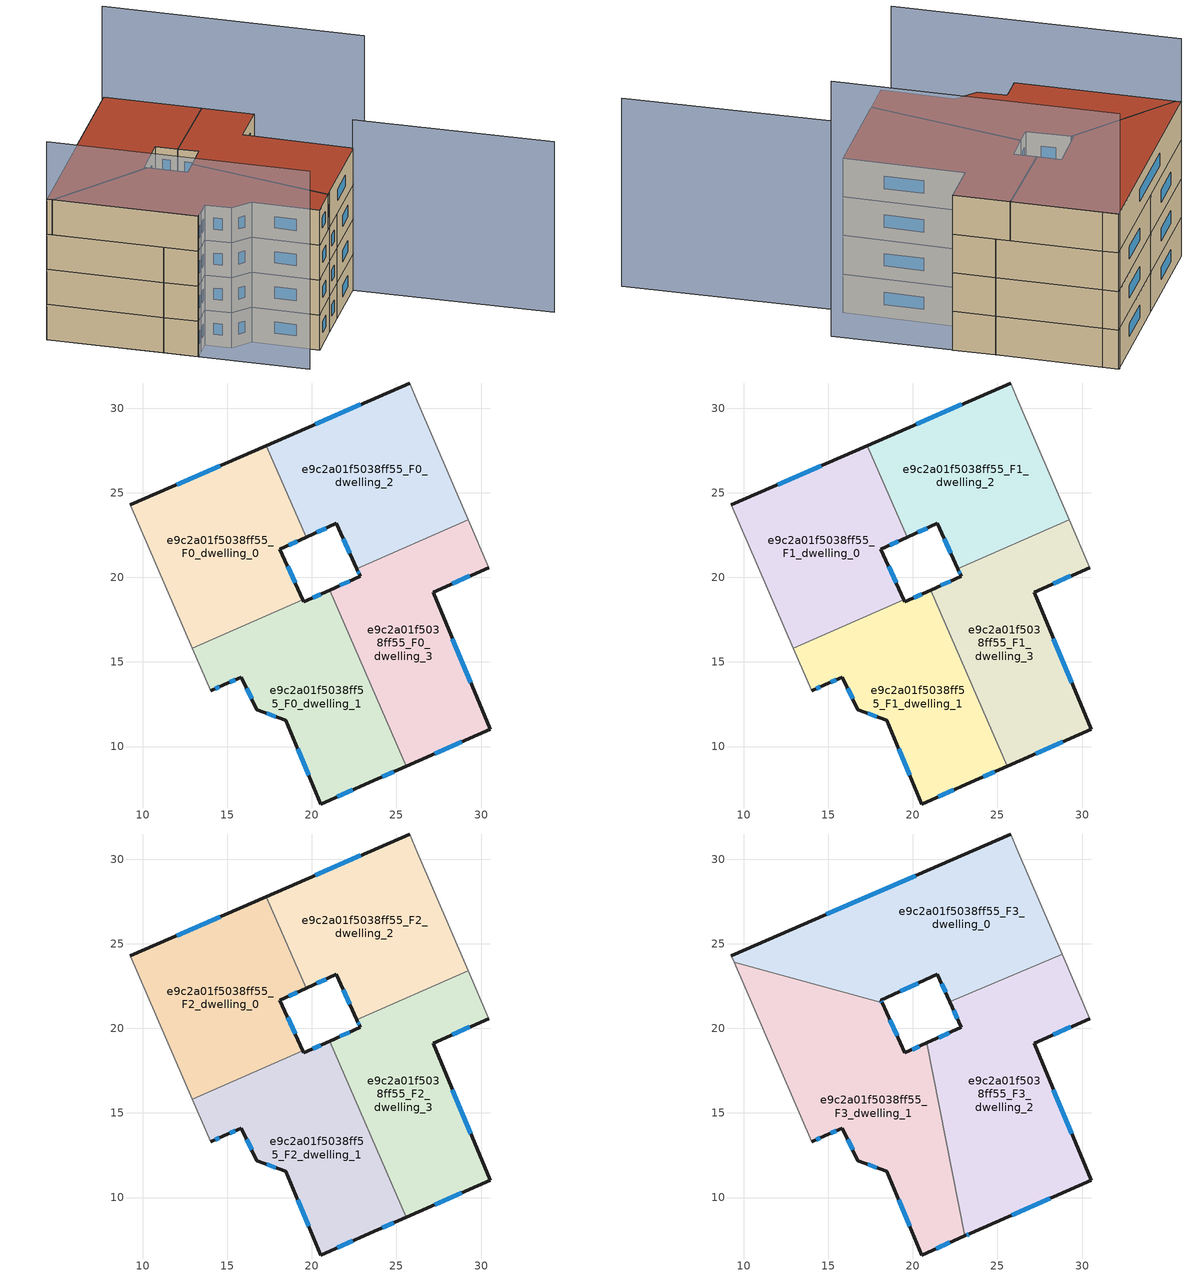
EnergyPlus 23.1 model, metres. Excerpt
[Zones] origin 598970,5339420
e9c2a01f5038ff55_F0_dwelling_0
 floor ground (EU_floor_Construction): 17.31,27.79 19.68,22.38 18.11,21.66 19.48,18.67 12.95,15.82 9.28,24.28 z0
 wall outside (EU_wall_Construction): 19.48,18.67 18.11,21.66 19.68,22.38 / 17.31,27.79 9.28,24.28 z0:3
 wall adiabatic (EU_wall_Construction): 9.28,24.28 12.95,15.82 z0:3
 wall to e9c2a01f5038ff55_F0_dwelling_1 (EU_wall_Construction): 12.95,15.82 19.48,18.67 z0:3
 wall to e9c2a01f5038ff55_F0_dwelling_2 (EU_wall_Construction): 19.68,22.38 17.31,27.79 z0:3
 window (EU_Window_Construction): 18.64,21.9 19.14,22.13 / 19.01,19.69 18.58,20.64 / 14.58,26.59 12.01,25.47 z1.02:1.98
e9c2a01f5038ff55_F0_dwelling_1
 floor ground (EU_floor_Construction): 21.05,19.24 25.59,8.84 23.41,7.88 20.52,6.6 18.47,11.56 16.75,12.18 15.84,14.1 14.8,13.64 14.04,13.31 12.95,15.82 19.48,18.67 19.54,18.54 z0
 wall outside (EU_wall_Construction): 14.04,13.31 14.8,13.64 15.84,14.1 16.75,12.18 18.47,11.56 20.52,6.6 23.41,7.88 25.59,8.84 / 21.05,19.24 19.54,18.54 19.48,18.67 z0:3
 wall adiabatic (EU_wall_Construction): 12.95,15.82 14.04,13.31 z0:3
 wall to e9c2a01f5038ff55_F0_dwelling_3 (EU_wall_Construction): 25.59,8.84 21.05,19.24 z0:3
 window (EU_Window_Construction): 16.15,13.45 16.44,12.83 / 15.16,13.8 15.49,13.95 / 14.3,13.42 14.54,13.53 / 20.53,19 20.05,18.78 / 24.15,8.21 24.85,8.52 / 21.5,7.04 22.43,7.45 / 19.17,9.87 19.82,8.29 / 17.33,11.97 17.88,11.77 z1.02:1.98
e9c2a01f5038ff55_F0_dwelling_2
 floor ground (EU_floor_Construction): 26.24,30.4 29.26,23.39 22.66,20.51 21.45,23.19 19.68,22.38 17.31,27.79 25.78,31.49 z0
 wall outside (EU_wall_Construction): 25.78,31.49 17.31,27.79 / 19.68,22.38 21.45,23.19 22.66,20.51 z0:3
 wall adiabatic (EU_wall_Construction): 29.26,23.39 26.24,30.4 25.78,31.49 z0:3
 wall to e9c2a01f5038ff55_F0_dwelling_3 (EU_wall_Construction): 22.66,20.51 29.25,23.39 z0:3
 window (EU_Window_Construction): 22.9,30.23 20.19,29.05 / 21.86,22.28 22.25,21.42 / 20.28,22.65 20.85,22.91 z1.02:1.98
e9c2a01f5038ff55_F0_dwelling_3
 floor ground (EU_floor_Construction): 29.26,23.39 30.47,20.58 27.16,19.13 30.54,11.01 25.59,8.84 21.05,19.24 22.86,20.06 22.66,20.51 z0
 wall outside (EU_wall_Construction): 22.66,20.51 22.86,20.06 21.05,19.24 / 25.59,8.84 30.54,11.01 27.16,19.13 30.47,20.58 z0:3
 wall adiabatic (EU_wall_Construction): 30.47,20.58 29.26,23.39 z0:3
 window (EU_Window_Construction): 22.24,19.78 21.67,19.52 / 22.73,20.36 22.79,20.22 / 28.29,19.62 29.34,20.08 / 29.39,13.77 28.31,16.37 / 27.27,9.58 28.85,10.27 z1.02:1.98
e9c2a01f5038ff55_F1_dwelling_0
 floor to e9c2a01f5038ff55_F0_dwelling_0 (EU_floor_Construction): 17.31,27.79 19.68,22.38 18.11,21.66 19.48,18.67 12.95,15.82 9.28,24.28 z3
 wall outside (EU_wall_Construction): 19.48,18.67 18.11,21.66 19.68,22.38 / 17.31,27.79 9.28,24.28 z3:6
 wall adiabatic (EU_wall_Construction): 9.28,24.28 12.95,15.82 z3:6
 wall to e9c2a01f5038ff55_F1_dwelling_1 (EU_wall_Construction): 12.95,15.82 19.48,18.67 z3:6
 wall to e9c2a01f5038ff55_F1_dwelling_2 (EU_wall_Construction): 19.68,22.38 17.31,27.79 z3:6
 window (EU_Window_Construction): 18.64,21.9 19.14,22.13 / 19.01,19.69 18.58,20.64 / 14.58,26.59 12.01,25.47 z4.02:4.98
e9c2a01f5038ff55_F1_dwelling_1
 floor to e9c2a01f5038ff55_F0_dwelling_1 (EU_floor_Construction): 21.05,19.24 25.59,8.84 23.41,7.88 20.52,6.6 18.47,11.56 16.75,12.18 15.84,14.1 14.8,13.64 14.04,13.31 12.95,15.82 19.48,18.67 19.53,18.54 z3
 wall outside (EU_wall_Construction): 14.04,13.31 14.8,13.64 15.84,14.1 16.75,12.18 18.47,11.56 20.52,6.6 23.41,7.88 25.59,8.84 / 21.05,19.24 19.54,18.54 19.48,18.67 z3:6
 wall adiabatic (EU_wall_Construction): 12.95,15.82 14.04,13.31 z3:6
 wall to e9c2a01f5038ff55_F1_dwelling_3 (EU_wall_Construction): 25.59,8.84 21.05,19.24 z3:6
 window (EU_Window_Construction): 16.15,13.45 16.44,12.83 / 15.16,13.8 15.49,13.95 / 14.3,13.42 14.54,13.53 / 20.53,19 20.05,18.78 / 24.15,8.21 24.85,8.52 / 21.5,7.04 22.43,7.45 / 19.17,9.87 19.82,8.29 / 17.33,11.97 17.88,11.77 z4.02:4.98
e9c2a01f5038ff55_F1_dwelling_2
 floor to e9c2a01f5038ff55_F0_dwelling_2 (EU_floor_Construction): 26.24,30.4 29.25,23.39 22.66,20.51 21.45,23.19 19.68,22.38 17.31,27.79 25.78,31.49 z3
 wall outside (EU_wall_Construction): 25.78,31.49 17.31,27.79 / 19.68,22.38 21.45,23.19 22.66,20.51 z3:6
 wall adiabatic (EU_wall_Construction): 29.26,23.39 26.24,30.4 25.78,31.49 z3:6
 wall to e9c2a01f5038ff55_F1_dwelling_3 (EU_wall_Construction): 22.66,20.51 29.25,23.39 z3:6
 window (EU_Window_Construction): 22.9,30.23 20.19,29.05 / 21.86,22.28 22.25,21.42 / 20.28,22.65 20.85,22.91 z4.02:4.98
e9c2a01f5038ff55_F1_dwelling_3
 floor to e9c2a01f5038ff55_F0_dwelling_3 (EU_floor_Construction): 29.25,23.39 30.47,20.58 27.16,19.13 30.54,11.01 25.59,8.84 21.05,19.24 22.86,20.06 22.66,20.51 z3
 wall outside (EU_wall_Construction): 22.66,20.51 22.86,20.06 21.05,19.24 / 25.59,8.84 30.54,11.01 27.16,19.13 30.47,20.58 z3:6
 wall adiabatic (EU_wall_Construction): 30.47,20.58 29.26,23.39 z3:6
 window (EU_Window_Construction): 22.24,19.78 21.67,19.52 / 22.73,20.36 22.79,20.22 / 28.29,19.62 29.34,20.08 / 29.39,13.77 28.31,16.37 / 27.27,9.58 28.85,10.27 z4.02:4.98
e9c2a01f5038ff55_F2_dwelling_0
 floor to e9c2a01f5038ff55_F1_dwelling_0 (EU_floor_Construction): 17.31,27.79 19.68,22.38 18.11,21.66 19.48,18.67 12.95,15.82 9.28,24.28 z6
 wall outside (EU_wall_Construction): 19.48,18.67 18.11,21.66 19.68,22.38 / 17.31,27.79 9.28,24.28 z6:9
 wall adiabatic (EU_wall_Construction): 9.28,24.28 12.95,15.82 z6:9
 wall to e9c2a01f5038ff55_F2_dwelling_1 (EU_wall_Construction): 12.95,15.82 19.48,18.67 z6:9
 wall to e9c2a01f5038ff55_F2_dwelling_2 (EU_wall_Construction): 19.68,22.38 17.31,27.79 z6:9
 window (EU_Window_Construction): 18.64,21.9 19.14,22.13 / 19.01,19.69 18.58,20.64 / 14.58,26.59 12.01,25.47 z7.02:7.98
e9c2a01f5038ff55_F2_dwelling_1
 floor to e9c2a01f5038ff55_F1_dwelling_1 (EU_floor_Construction): 21.05,19.24 25.59,8.84 23.41,7.88 20.52,6.6 18.47,11.56 16.75,12.18 15.84,14.1 14.8,13.64 14.04,13.31 12.95,15.82 19.48,18.67 19.53,18.54 z6
 wall outside (EU_wall_Construction): 14.04,13.31 14.8,13.64 15.84,14.1 16.75,12.18 18.47,11.56 20.52,6.6 23.41,7.88 25.59,8.84 / 21.05,19.24 19.54,18.54 19.48,18.67 z6:9
 wall adiabatic (EU_wall_Construction): 12.95,15.82 14.04,13.31 z6:9
 wall to e9c2a01f5038ff55_F2_dwelling_3 (EU_wall_Construction): 25.59,8.84 21.05,19.24 z6:9
 window (EU_Window_Construction): 16.15,13.45 16.44,12.83 / 15.16,13.8 15.49,13.95 / 14.3,13.42 14.54,13.53 / 20.53,19 20.05,18.78 / 24.15,8.21 24.85,8.52 / 21.5,7.04 22.43,7.45 / 19.17,9.87 19.82,8.29 / 17.33,11.97 17.88,11.77 z7.02:7.98
e9c2a01f5038ff55_F2_dwelling_2
 floor to e9c2a01f5038ff55_F1_dwelling_2 (EU_floor_Construction): 26.24,30.4 29.25,23.39 22.66,20.51 21.45,23.19 19.68,22.38 17.31,27.79 25.78,31.49 z6
 wall outside (EU_wall_Construction): 25.78,31.49 17.31,27.79 / 19.68,22.38 21.45,23.19 22.66,20.51 z6:9
 wall adiabatic (EU_wall_Construction): 29.26,23.39 26.24,30.4 25.78,31.49 z6:9
 wall to e9c2a01f5038ff55_F2_dwelling_3 (EU_wall_Construction): 22.66,20.51 29.25,23.39 z6:9
 window (EU_Window_Construction): 22.9,30.23 20.19,29.05 / 21.86,22.28 22.25,21.42 / 20.28,22.65 20.85,22.91 z7.02:7.98
e9c2a01f5038ff55_F2_dwelling_3
 floor to e9c2a01f5038ff55_F1_dwelling_3 (EU_floor_Construction): 29.25,23.39 30.47,20.58 27.16,19.13 30.54,11.01 25.59,8.84 21.05,19.24 22.86,20.06 22.66,20.51 z6
 wall outside (EU_wall_Construction): 22.66,20.51 22.86,20.06 21.05,19.24 / 25.59,8.84 30.54,11.01 27.16,19.13 30.47,20.58 z6:9
 wall adiabatic (EU_wall_Construction): 30.47,20.58 29.26,23.39 z6:9
 window (EU_Window_Construction): 22.24,19.78 21.67,19.52 / 22.73,20.36 22.79,20.22 / 28.29,19.62 29.34,20.08 / 29.39,13.77 28.31,16.37 / 27.27,9.58 28.85,10.27 z7.02:7.98
e9c2a01f5038ff55_F3_dwelling_0
 floor to e9c2a01f5038ff55_F2_dwelling_0 (EU_floor_Construction): 17.31,27.79 19.68,22.38 18.11,21.66 18.19,21.5 9.44,23.9 9.28,24.28 z9
 floor to e9c2a01f5038ff55_F2_dwelling_2 (EU_floor_Construction): 26.24,30.4 28.83,24.37 22.18,21.58 21.45,23.19 19.68,22.38 17.31,27.79 25.78,31.49 z9
 wall outside (EU_wall_Construction): 18.19,21.5 18.11,21.66 21.45,23.19 22.18,21.58 / 25.78,31.49 9.28,24.28 z9:12
 wall adiabatic (EU_wall_Construction): 28.83,24.37 26.24,30.4 25.78,31.49 / 9.28,24.28 9.44,23.9 z9:12
 wall to e9c2a01f5038ff55_F3_dwelling_2 (EU_wall_Construction): 22.18,21.58 28.83,24.37 z9:12
 wall to e9c2a01f5038ff55_F3_dwelling_1 (EU_wall_Construction): 9.44,23.9 18.19,21.5 z9:12
 window (EU_Window_Construction): 21.7,22.64 21.93,22.12 / 19.25,22.18 20.32,22.67 / 18.16,21.55 18.14,21.6 / 20.16,29.03 14.89,26.73 z10.02:10.98
 roof outside (EU_roof_Construction): 28.83,24.37 26.24,30.4 25.78,31.49 9.28,24.28 9.44,23.9 18.19,21.5 18.11,21.66 21.45,23.19 22.18,21.58 z12
e9c2a01f5038ff55_F3_dwelling_1
 floor to e9c2a01f5038ff55_F2_dwelling_0 (EU_floor_Construction): 18.19,21.5 19.48,18.67 12.95,15.82 9.44,23.9 z9
 floor to e9c2a01f5038ff55_F2_dwelling_1 (EU_floor_Construction): 20.83,19.13 23.06,7.73 20.52,6.6 18.47,11.56 16.75,12.18 15.84,14.1 14.8,13.64 14.04,13.31 12.95,15.82 19.48,18.67 19.54,18.54 z9
 wall outside (EU_wall_Construction): 14.04,13.31 14.8,13.64 15.84,14.1 16.75,12.18 18.47,11.56 20.52,6.6 23.06,7.73 / 20.83,19.13 19.54,18.54 18.19,21.5 z9:12
 wall adiabatic (EU_wall_Construction): 9.44,23.9 14.04,13.31 z9:12
 wall to e9c2a01f5038ff55_F3_dwelling_2 (EU_wall_Construction): 23.06,7.73 20.83,19.13 z9:12
 window (EU_Window_Construction): 17.33,11.97 17.88,11.77 / 16.15,13.45 16.44,12.83 / 15.16,13.8 15.49,13.95 / 14.3,13.42 14.54,13.53 / 19.08,19.55 18.64,20.49 / 20.39,18.93 19.97,18.75 / 21.39,6.99 22.2,7.35 / 19.17,9.87 19.82,8.29 z10.02:10.98
 roof outside (EU_roof_Construction): 23.06,7.73 20.83,19.13 19.54,18.54 18.19,21.5 9.44,23.9 14.04,13.31 14.8,13.64 15.84,14.1 16.75,12.18 18.47,11.56 20.52,6.6 z12
e9c2a01f5038ff55_F3_dwelling_2
 floor to e9c2a01f5038ff55_F2_dwelling_2 (EU_floor_Construction): 28.83,24.37 29.25,23.39 22.66,20.51 22.18,21.58 z9
 floor to e9c2a01f5038ff55_F2_dwelling_1 (EU_floor_Construction): 21.05,19.24 25.59,8.84 23.41,7.88 23.06,7.73 20.83,19.13 z9
 floor to e9c2a01f5038ff55_F2_dwelling_3 (EU_floor_Construction): 29.25,23.39 30.47,20.58 27.16,19.13 30.54,11.01 25.59,8.84 21.05,19.24 22.86,20.06 22.66,20.51 z9
 wall outside (EU_wall_Construction): 23.06,7.73 23.41,7.88 30.54,11.01 27.16,19.13 30.47,20.58 / 22.18,21.58 22.86,20.06 20.83,19.13 z9:12
 wall adiabatic (EU_wall_Construction): 30.47,20.58 28.83,24.37 z9:12
 window (EU_Window_Construction): 25.84,8.95 28.11,9.95 / 23.18,7.78 23.29,7.83 / 22.17,19.75 21.52,19.45 / 22.41,21.06 22.63,20.58 / 28.29,19.62 29.34,20.08 / 29.39,13.77 28.31,16.37 z10.02:10.98
 roof outside (EU_roof_Construction): 30.54,11.01 27.16,19.13 30.47,20.58 28.83,24.37 22.18,21.58 22.86,20.06 20.83,19.13 23.06,7.73 23.41,7.88 z12
shading: 9.28,24.28 17.54,5.26 z0:16.9; 36.63,-3.65 30.2,10.86 z0:14.6; 33.92,12.6 25.72,31.56 z0:19.8
[Building]
EU S2 Campaign: North Axis=0; Terrain=City; Solar Distribution=FullExterior
[Site:Location]
Vienna: Latitude=48; Longitude=16.5; Time Zone=1; Elevation=183
[SizingPeriod:WeatherFileDays]
AnnualSizingPeriod: Begin Month=1; Begin Day of Month=1; End Month=12; End Day of Month=31; Day of Week for Start Day=Monday; Use Weather File Daylight Saving Period=No; Use Weather File Rain and Snow Indicators=No
[MATERIAL]
EU_InternalMass_Material: Roughness=MediumRough; Thickness=0.1; Conductivity=1; Density=1800; Specific Heat=900; Thermal Absorptance=0.9; Solar Absorptance=0.7; Visible Absorptance=0.7
[MATERIAL:NOMASS] Roughness=MediumRough; Thermal Absorptance=0.9; Solar Absorptance=0.7; Visible Absorptance=0.7
Name | Thermal Resistance
EU_wall_NoMass | 0.942466
EU_roof_NoMass | 0.551687
EU_floor_NoMass | 0.66527
[WINDOWMATERIAL:SIMPLEGLAZINGSYSTEM]
EU_Window_SimpleGlazing: UFactor=2.03367; Solar Heat Gain Coefficient=0.65; Visible Transmittance=0.65
[CONSTRUCTION]
EU_wall_Construction: EU_wall_NoMass
EU_roof_Construction: EU_roof_NoMass
EU_floor_Construction: EU_floor_NoMass
EU_Window_Construction: EU_Window_SimpleGlazing
EU_InternalMass_Construction: EU_InternalMass_Material
[ZONE] Type=1; Multiplier=1; Ceiling Height=autocalculate; Floor Area=autocalculate; Part of Total Floor Area=Yes
Name | Volume
e9c2a01f5038ff55_F0_dwelling_0; e9c2a01f5038ff55_F1_dwelling_0; e9c2a01f5038ff55_F2_dwelling_0; e9c2a01f5038ff55_F1_dwelling_2; e9c2a01f5038ff55_F2_dwelling_2 | 226.058
e9c2a01f5038ff55_F3_dwelling_0; e9c2a01f5038ff55_F3_dwelling_1 | 301.405
e9c2a01f5038ff55_F0_dwelling_1 | 226.053
e9c2a01f5038ff55_F1_dwelling_1; e9c2a01f5038ff55_F2_dwelling_1 | 226.054
e9c2a01f5038ff55_F0_dwelling_2 | 226.055
e9c2a01f5038ff55_F3_dwelling_2 | 301.391
e9c2a01f5038ff55_F0_dwelling_3 | 226.048
e9c2a01f5038ff55_F1_dwelling_3; e9c2a01f5038ff55_F2_dwelling_3 | 226.049
[INTERNALMASS] Construction=EU_InternalMass_Construction
Name | Zone or ZoneList | Surface Area
e9c2a01f5038ff55_F0_dwelling_0_EU_InternalMass | e9c2a01f5038ff55_F0_dwelling_0 | 75.353
e9c2a01f5038ff55_F0_dwelling_1_EU_InternalMass | e9c2a01f5038ff55_F0_dwelling_1 | 75.3517
e9c2a01f5038ff55_F0_dwelling_2_EU_InternalMass | e9c2a01f5038ff55_F0_dwelling_2 | 75.3522
e9c2a01f5038ff55_F0_dwelling_3_EU_InternalMass | e9c2a01f5038ff55_F0_dwelling_3 | 75.3492
e9c2a01f5038ff55_F1_dwelling_0_EU_InternalMass | e9c2a01f5038ff55_F1_dwelling_0 | 75.353
e9c2a01f5038ff55_F1_dwelling_1_EU_InternalMass | e9c2a01f5038ff55_F1_dwelling_1 | 75.3517
e9c2a01f5038ff55_F1_dwelling_2_EU_InternalMass | e9c2a01f5038ff55_F1_dwelling_2 | 75.3522
e9c2a01f5038ff55_F1_dwelling_3_EU_InternalMass | e9c2a01f5038ff55_F1_dwelling_3 | 75.3492
e9c2a01f5038ff55_F2_dwelling_0_EU_InternalMass | e9c2a01f5038ff55_F2_dwelling_0 | 75.353
e9c2a01f5038ff55_F2_dwelling_1_EU_InternalMass | e9c2a01f5038ff55_F2_dwelling_1 | 75.3517
e9c2a01f5038ff55_F2_dwelling_2_EU_InternalMass | e9c2a01f5038ff55_F2_dwelling_2 | 75.3522
e9c2a01f5038ff55_F2_dwelling_3_EU_InternalMass | e9c2a01f5038ff55_F2_dwelling_3 | 75.3492
e9c2a01f5038ff55_F3_dwelling_0_EU_InternalMass | e9c2a01f5038ff55_F3_dwelling_0 | 100.47
e9c2a01f5038ff55_F3_dwelling_1_EU_InternalMass | e9c2a01f5038ff55_F3_dwelling_1 | 100.472
e9c2a01f5038ff55_F3_dwelling_2_EU_InternalMass | e9c2a01f5038ff55_F3_dwelling_2 | 100.466
[OTHEREQUIPMENT] Fuel Type=Electricity; Design Level Calculation Method=Watts/Area; Power per Zone Floor Area=1; Fraction Latent=0; Fraction Radiant=0; Fraction Lost=0; Carbon Dioxide Generation Rate=0; EndUse Subcategory=EU_Step8_InternalGains
Name | Zone or ZoneList or Space or SpaceList | Schedule
EU_Step8_InternalGain_e9c2a01f5038ff55_F0_dwelling_0_f000 | e9c2a01f5038ff55_F0_dwelling_0 | EU_Step8_GainSchedule_e9c2a01f5038ff55_F0_dwelling_0_f000
EU_Step8_InternalGain_e9c2a01f5038ff55_F0_dwelling_1_f000 | e9c2a01f5038ff55_F0_dwelling_1 | EU_Step8_GainSchedule_e9c2a01f5038ff55_F0_dwelling_1_f000
EU_Step8_InternalGain_e9c2a01f5038ff55_F0_dwelling_2_f000 | e9c2a01f5038ff55_F0_dwelling_2 | EU_Step8_GainSchedule_e9c2a01f5038ff55_F0_dwelling_2_f000
EU_Step8_InternalGain_e9c2a01f5038ff55_F0_dwelling_3_f000 | e9c2a01f5038ff55_F0_dwelling_3 | EU_Step8_GainSchedule_e9c2a01f5038ff55_F0_dwelling_3_f000
EU_Step8_InternalGain_e9c2a01f5038ff55_F1_dwelling_0_f000 | e9c2a01f5038ff55_F1_dwelling_0 | EU_Step8_GainSchedule_e9c2a01f5038ff55_F1_dwelling_0_f000
EU_Step8_InternalGain_e9c2a01f5038ff55_F1_dwelling_1_f000 | e9c2a01f5038ff55_F1_dwelling_1 | EU_Step8_GainSchedule_e9c2a01f5038ff55_F1_dwelling_1_f000
EU_Step8_InternalGain_e9c2a01f5038ff55_F1_dwelling_2_f000 | e9c2a01f5038ff55_F1_dwelling_2 | EU_Step8_GainSchedule_e9c2a01f5038ff55_F1_dwelling_2_f000
EU_Step8_InternalGain_e9c2a01f5038ff55_F1_dwelling_3_f000 | e9c2a01f5038ff55_F1_dwelling_3 | EU_Step8_GainSchedule_e9c2a01f5038ff55_F1_dwelling_3_f000
EU_Step8_InternalGain_e9c2a01f5038ff55_F2_dwelling_0_f000 | e9c2a01f5038ff55_F2_dwelling_0 | EU_Step8_GainSchedule_e9c2a01f5038ff55_F2_dwelling_0_f000
EU_Step8_InternalGain_e9c2a01f5038ff55_F2_dwelling_1_f000 | e9c2a01f5038ff55_F2_dwelling_1 | EU_Step8_GainSchedule_e9c2a01f5038ff55_F2_dwelling_1_f000
EU_Step8_InternalGain_e9c2a01f5038ff55_F2_dwelling_2_f000 | e9c2a01f5038ff55_F2_dwelling_2 | EU_Step8_GainSchedule_e9c2a01f5038ff55_F2_dwelling_2_f000
EU_Step8_InternalGain_e9c2a01f5038ff55_F2_dwelling_3_f000 | e9c2a01f5038ff55_F2_dwelling_3 | EU_Step8_GainSchedule_e9c2a01f5038ff55_F2_dwelling_3_f000
EU_Step8_InternalGain_e9c2a01f5038ff55_F3_dwelling_0_f000 | e9c2a01f5038ff55_F3_dwelling_0 | EU_Step8_GainSchedule_e9c2a01f5038ff55_F3_dwelling_0_f000
EU_Step8_InternalGain_e9c2a01f5038ff55_F3_dwelling_1_f000 | e9c2a01f5038ff55_F3_dwelling_1 | EU_Step8_GainSchedule_e9c2a01f5038ff55_F3_dwelling_1_f000
EU_Step8_InternalGain_e9c2a01f5038ff55_F3_dwelling_2_f000 | e9c2a01f5038ff55_F3_dwelling_2 | EU_Step8_GainSchedule_e9c2a01f5038ff55_F3_dwelling_2_f000
[ZONEVENTILATION:DESIGNFLOWRATE] Schedule=EU_AlwaysOn; Design Flow Rate Calculation Method=AirChanges/Hour; Air Changes per Hour=0.530523; Ventilation Type=Natural; Fan Pressure Rise=0; Fan Total Efficiency=1; Constant Term Coefficient=1; Temperature Term Coefficient=0; Velocity Term Coefficient=0; Velocity Squared Term Coefficient=0; Minimum Indoor Temperature=-100; Maximum Indoor Temperature=100; Delta Temperature=-100; Minimum Outdoor Temperature=-100; Maximum Outdoor Temperature=100; Maximum Wind Speed=40
Name | Zone or ZoneList or Space or SpaceList
EU_ConstantAir_e9c2a01f5038ff55_F0_dwelling_0 | e9c2a01f5038ff55_F0_dwelling_0
EU_ConstantAir_e9c2a01f5038ff55_F0_dwelling_1 | e9c2a01f5038ff55_F0_dwelling_1
EU_ConstantAir_e9c2a01f5038ff55_F0_dwelling_2 | e9c2a01f5038ff55_F0_dwelling_2
EU_ConstantAir_e9c2a01f5038ff55_F0_dwelling_3 | e9c2a01f5038ff55_F0_dwelling_3
EU_ConstantAir_e9c2a01f5038ff55_F1_dwelling_0 | e9c2a01f5038ff55_F1_dwelling_0
EU_ConstantAir_e9c2a01f5038ff55_F1_dwelling_1 | e9c2a01f5038ff55_F1_dwelling_1
EU_ConstantAir_e9c2a01f5038ff55_F1_dwelling_2 | e9c2a01f5038ff55_F1_dwelling_2
EU_ConstantAir_e9c2a01f5038ff55_F1_dwelling_3 | e9c2a01f5038ff55_F1_dwelling_3
EU_ConstantAir_e9c2a01f5038ff55_F2_dwelling_0 | e9c2a01f5038ff55_F2_dwelling_0
EU_ConstantAir_e9c2a01f5038ff55_F2_dwelling_1 | e9c2a01f5038ff55_F2_dwelling_1
EU_ConstantAir_e9c2a01f5038ff55_F2_dwelling_2 | e9c2a01f5038ff55_F2_dwelling_2
EU_ConstantAir_e9c2a01f5038ff55_F2_dwelling_3 | e9c2a01f5038ff55_F2_dwelling_3
EU_ConstantAir_e9c2a01f5038ff55_F3_dwelling_0 | e9c2a01f5038ff55_F3_dwelling_0
EU_ConstantAir_e9c2a01f5038ff55_F3_dwelling_1 | e9c2a01f5038ff55_F3_dwelling_1
EU_ConstantAir_e9c2a01f5038ff55_F3_dwelling_2 | e9c2a01f5038ff55_F3_dwelling_2
[HVACTEMPLATE:THERMOSTAT] Constant Heating Setpoint=20; Constant Cooling Setpoint=50
EU_HeatOnly_e9c2a01f5038ff55_F0_dwelling_0; EU_HeatOnly_e9c2a01f5038ff55_F0_dwelling_1; EU_HeatOnly_e9c2a01f5038ff55_F0_dwelling_2; EU_HeatOnly_e9c2a01f5038ff55_F0_dwelling_3; EU_HeatOnly_e9c2a01f5038ff55_F1_dwelling_0; EU_HeatOnly_e9c2a01f5038ff55_F1_dwelling_1; EU_HeatOnly_e9c2a01f5038ff55_F1_dwelling_2; EU_HeatOnly_e9c2a01f5038ff55_F1_dwelling_3; EU_HeatOnly_e9c2a01f5038ff55_F2_dwelling_0; EU_HeatOnly_e9c2a01f5038ff55_F2_dwelling_1; EU_HeatOnly_e9c2a01f5038ff55_F2_dwelling_2; EU_HeatOnly_e9c2a01f5038ff55_F2_dwelling_3; EU_HeatOnly_e9c2a01f5038ff55_F3_dwelling_0; EU_HeatOnly_e9c2a01f5038ff55_F3_dwelling_1; EU_HeatOnly_e9c2a01f5038ff55_F3_dwelling_2
[HVACTEMPLATE:ZONE:IDEALLOADSAIRSYSTEM] System Availability Schedule=EU_AlwaysOn; Maximum Heating Supply Air Temperature=50; Minimum Cooling Supply Air Temperature=13; Maximum Heating Supply Air Humidity Ratio=0.0156; Minimum Cooling Supply Air Humidity Ratio=0.0077; Heating Limit=NoLimit; Cooling Limit=NoLimit; Heating Availability Schedule=EU_AlwaysOn; Cooling Availability Schedule=EU_CoolingOff; Dehumidification Control Type=ConstantSensibleHeatRatio; Cooling Sensible Heat Ratio=0.7; Dehumidification Setpoint=60; Humidification Control Type=None; Humidification Setpoint=30; Outdoor Air Method=None; Outdoor Air Flow Rate per Person=0.00944; Outdoor Air Flow Rate per Zone Floor Area=0; Outdoor Air Flow Rate per Zone=0; Demand Controlled Ventilation Type=None; Outdoor Air Economizer Type=NoEconomizer; Heat Recovery Type=None; Sensible Heat Recovery Effectiveness=0.7; Latent Heat Recovery Effectiveness=0.65
Name | Template Thermostat
e9c2a01f5038ff55_F0_dwelling_0 | EU_HeatOnly_e9c2a01f5038ff55_F0_dwelling_0
e9c2a01f5038ff55_F0_dwelling_1 | EU_HeatOnly_e9c2a01f5038ff55_F0_dwelling_1
e9c2a01f5038ff55_F0_dwelling_2 | EU_HeatOnly_e9c2a01f5038ff55_F0_dwelling_2
e9c2a01f5038ff55_F0_dwelling_3 | EU_HeatOnly_e9c2a01f5038ff55_F0_dwelling_3
e9c2a01f5038ff55_F1_dwelling_0 | EU_HeatOnly_e9c2a01f5038ff55_F1_dwelling_0
e9c2a01f5038ff55_F1_dwelling_1 | EU_HeatOnly_e9c2a01f5038ff55_F1_dwelling_1
e9c2a01f5038ff55_F1_dwelling_2 | EU_HeatOnly_e9c2a01f5038ff55_F1_dwelling_2
e9c2a01f5038ff55_F1_dwelling_3 | EU_HeatOnly_e9c2a01f5038ff55_F1_dwelling_3
e9c2a01f5038ff55_F2_dwelling_0 | EU_HeatOnly_e9c2a01f5038ff55_F2_dwelling_0
e9c2a01f5038ff55_F2_dwelling_1 | EU_HeatOnly_e9c2a01f5038ff55_F2_dwelling_1
e9c2a01f5038ff55_F2_dwelling_2 | EU_HeatOnly_e9c2a01f5038ff55_F2_dwelling_2
e9c2a01f5038ff55_F2_dwelling_3 | EU_HeatOnly_e9c2a01f5038ff55_F2_dwelling_3
e9c2a01f5038ff55_F3_dwelling_0 | EU_HeatOnly_e9c2a01f5038ff55_F3_dwelling_0
e9c2a01f5038ff55_F3_dwelling_1 | EU_HeatOnly_e9c2a01f5038ff55_F3_dwelling_1
e9c2a01f5038ff55_F3_dwelling_2 | EU_HeatOnly_e9c2a01f5038ff55_F3_dwelling_2
[SIZING:ZONE] Zone Cooling Design Supply Air Temperature Input Method=SupplyAirTemperature; Zone Cooling Design Supply Air Temperature=13; Zone Heating Design Supply Air Temperature Input Method=SupplyAirTemperature; Zone Heating Design Supply Air Temperature=50; Zone Cooling Design Supply Air Humidity Ratio=0.008; Zone Heating Design Supply Air Humidity Ratio=0.008; Cooling Design Air Flow Method=DesignDay; Cooling Design Air Flow Rate=0; Cooling Minimum Air Flow per Zone Floor Area=0.000762; Cooling Minimum Air Flow=0; Cooling Minimum Air Flow Fraction=0.2; Heating Design Air Flow Method=DesignDay; Heating Design Air Flow Rate=0; Heating Maximum Air Flow per Zone Floor Area=0.002032; Heating Maximum Air Flow=0.141576; Heating Maximum Air Flow Fraction=0.3; Account for Dedicated Outdoor Air System=No; Dedicated Outdoor Air System Control Strategy=NeutralSupplyAir; Dedicated Outdoor Air Low Setpoint Temperature for Design=autosize; Dedicated Outdoor Air High Setpoint Temperature for Design=autosize; Zone Load Sizing Method=Sensible Load Only No Latent Load; Zone Latent Cooling Design Supply Air Humidity Ratio Input Method=HumidityRatioDifference; Zone Cooling Design Supply Air Humidity Ratio Difference=0.005; Zone Latent Heating Design Supply Air Humidity Ratio Input Method=HumidityRatioDifference; Zone Humidification Design Supply Air Humidity Ratio Difference=0.005
e9c2a01f5038ff55_F0_dwelling_0; e9c2a01f5038ff55_F0_dwelling_1; e9c2a01f5038ff55_F0_dwelling_2; e9c2a01f5038ff55_F0_dwelling_3; e9c2a01f5038ff55_F1_dwelling_0; e9c2a01f5038ff55_F1_dwelling_1; e9c2a01f5038ff55_F1_dwelling_2; e9c2a01f5038ff55_F1_dwelling_3; e9c2a01f5038ff55_F2_dwelling_0; e9c2a01f5038ff55_F2_dwelling_1; e9c2a01f5038ff55_F2_dwelling_2; e9c2a01f5038ff55_F2_dwelling_3; e9c2a01f5038ff55_F3_dwelling_0; e9c2a01f5038ff55_F3_dwelling_1; e9c2a01f5038ff55_F3_dwelling_2
[SCHEDULE:CONSTANT]
Name | Hourly Value
EU_AlwaysOn | 1
EU_CoolingOff | 0
[SCHEDULE:FILE] Column Number=1; Rows to Skip at Top=0; Number of Hours of Data=8760; Column Separator=Comma; Interpolate to Timestep=No; Minutes per Item=60; Adjust Schedule for Daylight Savings=Yes
Name | File
EU_Step8_GainSchedule_e9c2a01f5038ff55_F0_dwelling_0_f000 | ../../schedules/e9c2a01f5038ff55/e9c2a01f5038ff55_F0_dwelling_0_f000_gain.csv
EU_Step8_GainSchedule_e9c2a01f5038ff55_F0_dwelling_1_f000 | ../../schedules/e9c2a01f5038ff55/e9c2a01f5038ff55_F0_dwelling_1_f000_gain.csv
EU_Step8_GainSchedule_e9c2a01f5038ff55_F0_dwelling_2_f000 | ../../schedules/e9c2a01f5038ff55/e9c2a01f5038ff55_F0_dwelling_2_f000_gain.csv
EU_Step8_GainSchedule_e9c2a01f5038ff55_F0_dwelling_3_f000 | ../../schedules/e9c2a01f5038ff55/e9c2a01f5038ff55_F0_dwelling_3_f000_gain.csv
EU_Step8_GainSchedule_e9c2a01f5038ff55_F1_dwelling_0_f000 | ../../schedules/e9c2a01f5038ff55/e9c2a01f5038ff55_F1_dwelling_0_f000_gain.csv
EU_Step8_GainSchedule_e9c2a01f5038ff55_F1_dwelling_1_f000 | ../../schedules/e9c2a01f5038ff55/e9c2a01f5038ff55_F1_dwelling_1_f000_gain.csv
EU_Step8_GainSchedule_e9c2a01f5038ff55_F1_dwelling_2_f000 | ../../schedules/e9c2a01f5038ff55/e9c2a01f5038ff55_F1_dwelling_2_f000_gain.csv
EU_Step8_GainSchedule_e9c2a01f5038ff55_F1_dwelling_3_f000 | ../../schedules/e9c2a01f5038ff55/e9c2a01f5038ff55_F1_dwelling_3_f000_gain.csv
EU_Step8_GainSchedule_e9c2a01f5038ff55_F2_dwelling_0_f000 | ../../schedules/e9c2a01f5038ff55/e9c2a01f5038ff55_F2_dwelling_0_f000_gain.csv
EU_Step8_GainSchedule_e9c2a01f5038ff55_F2_dwelling_1_f000 | ../../schedules/e9c2a01f5038ff55/e9c2a01f5038ff55_F2_dwelling_1_f000_gain.csv
EU_Step8_GainSchedule_e9c2a01f5038ff55_F2_dwelling_2_f000 | ../../schedules/e9c2a01f5038ff55/e9c2a01f5038ff55_F2_dwelling_2_f000_gain.csv
EU_Step8_GainSchedule_e9c2a01f5038ff55_F2_dwelling_3_f000 | ../../schedules/e9c2a01f5038ff55/e9c2a01f5038ff55_F2_dwelling_3_f000_gain.csv
EU_Step8_GainSchedule_e9c2a01f5038ff55_F3_dwelling_0_f000 | ../../schedules/e9c2a01f5038ff55/e9c2a01f5038ff55_F3_dwelling_0_f000_gain.csv
EU_Step8_GainSchedule_e9c2a01f5038ff55_F3_dwelling_1_f000 | ../../schedules/e9c2a01f5038ff55/e9c2a01f5038ff55_F3_dwelling_1_f000_gain.csv
EU_Step8_GainSchedule_e9c2a01f5038ff55_F3_dwelling_2_f000 | ../../schedules/e9c2a01f5038ff55/e9c2a01f5038ff55_F3_dwelling_2_f000_gain.csv
